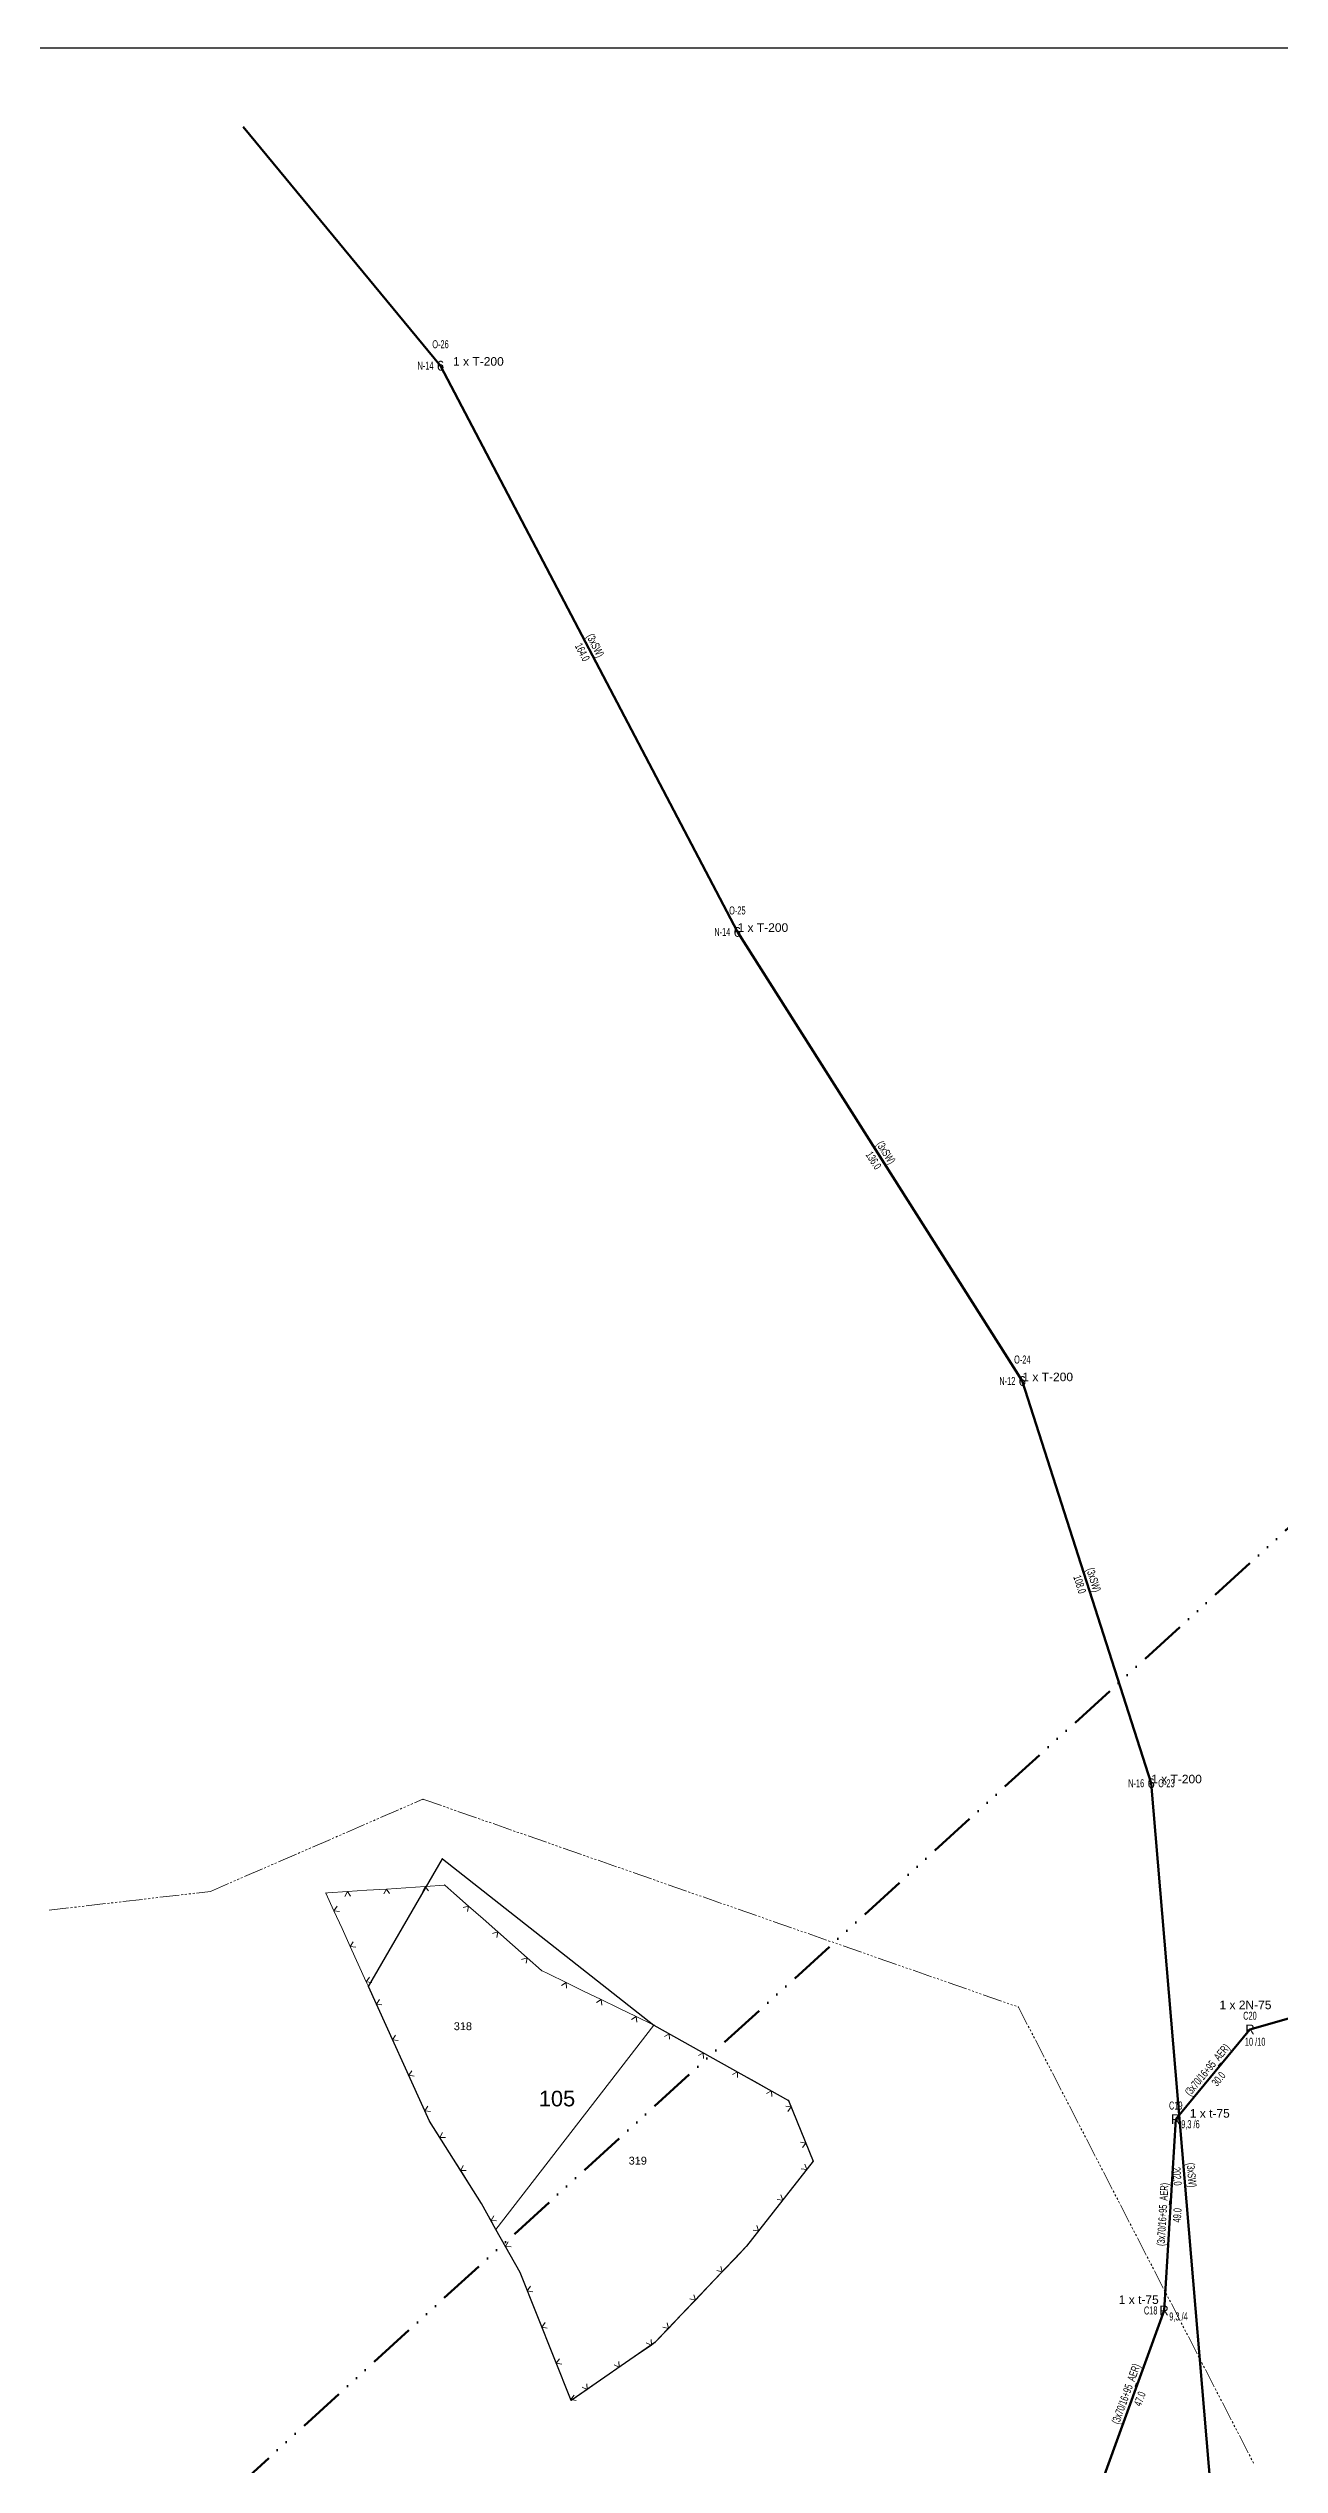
# Model space of a CAD drawing. Header units: millimetres. Extents: x 614452 to 616952, y 4151662 to 4153442.
# Drawn here: x 615600 to 615916, y 4152823 to 4153442 of the extents above; entities that cross this region are included whole.
import ezdxf
from ezdxf.enums import TextEntityAlignment as Align
from ezdxf.xclip import XClip

# ---------------------------------------------------------------- set-up
doc = ezdxf.new("R2010")
doc.units = ezdxf.units.MM
doc.header["$XCLIPFRAME"] = 2
doc.linetypes.add('ACAD_ISO14W100', pattern=[24, 12, -3, 0, -3, 0, -3, 0, -3])
for name, color, linetype, lineweight in [('01_UYGALAN_TARAMA', 26, 'Continuous', 20), ('02_ADA_ALN_YENI', 7, 'Continuous', 30), ('02_ADA_NO_YENI', 18, 'Continuous', 0), ('03_PARSEL_ALN_ESKI', 18, 'Continuous', 0), ('03_PARSEL_ALN_YENI', 171, 'Continuous', 0), ('03_PARSEL_NO_ESKI', 5, 'Continuous', 0), ('03_PARSEL_SNR_YENI', 5, 'Continuous', 0), ('06_DETAY_SNR_KROKI', 4, 'Continuous', 0), ('07_SNRTIP_GECERLI', 30, 'Continuous', 0), ('07_SNRTIP_SABIT', 18, 'Continuous', 0), ('DIREK_AG_MEVCUT', 120, 'Continuous', 25), ('DIREK_ENH_MEVCUT', 6, 'Continuous', 25), ('HAT_AG_HAVAI_MEVCUT', 126, 'Continuous', 50), ('HAT_ENH_HAVAI_MEVCUT', 6, 'Continuous', 70), ('NOKTA_DETAY_YENI', 171, 'Continuous', 0), ('NOKTA_PARSEL_ESKI', 6, 'Continuous', 0), ('NOKTA_PARSEL_YENI', 30, 'Continuous', 0), ('TRAFO_BOLGE_TUM', 254, 'ACAD_ISO14W100', 70)]:
    doc.layers.add(name, color=color, linetype=linetype, lineweight=lineweight)
doc.layers.add('Unknown_Point_Feature', color=7, linetype='Continuous')
doc.styles.add('Direk', font='B_CAD')
doc.styles.get("Standard").update_dxf_attribs({"font": 'Arial'})

# ---------------------------------------------------------------- blocks, each defined once
blk = doc.blocks.new('fggg')
at = {"layer": '01_UYGALAN_TARAMA', "color": 252}
for p, q in [((615693.96, 4152993.04, 622.53), (615696.13, 4152993.98, 622.53)), ((615696.13, 4152993.98, 622.53), (615700.85, 4152992.33, 622.53)), ((615676.53, 4152985.48, 622.53), (615681.12, 4152987.47, 622.53)), ((615681.58, 4152987.66, 622.53), (615682.04, 4152987.86, 622.53)), ((615682.5, 4152988.06, 622.53), (615682.95, 4152988.26, 622.53)), ((615683.41, 4152988.46, 622.53), (615683.87, 4152988.66, 622.53)), ((615684.33, 4152988.86, 622.53), (615684.79, 4152989.06, 622.53)), ((615685.25, 4152989.26, 622.53), (615689.84, 4152991.25, 622.53)), ((615690.29, 4152991.45, 622.53), (615690.75, 4152991.64, 622.53)), ((615691.21, 4152991.84, 622.53), (615691.67, 4152992.04, 622.53)), ((615692.13, 4152992.24, 622.53), (615692.59, 4152992.44, 622.53)), ((615693.05, 4152992.64, 622.53), (615693.5, 4152992.84, 622.53)), ((615701.32, 4152992.16, 622.53), (615701.79, 4152992, 622.53)), ((615702.27, 4152991.83, 622.53), (615702.74, 4152991.67, 622.53)), ((615703.21, 4152991.51, 622.53), (615703.68, 4152991.34, 622.53)), ((615704.15, 4152991.18, 622.53), (615704.63, 4152991.01, 622.53)), ((615705.1, 4152990.85, 622.53), (615709.82, 4152989.2, 622.53)), ((615710.29, 4152989.03, 622.53), (615710.76, 4152988.87, 622.53)), ((615711.24, 4152988.7, 622.53), (615711.71, 4152988.54, 622.53)), ((615712.18, 4152988.37, 622.53), (615712.65, 4152988.21, 622.53)), ((615713.12, 4152988.05, 622.53), (615713.6, 4152987.88, 622.53)), ((615714.07, 4152987.72, 622.53), (615718.79, 4152986.07, 622.53)), ((615665.98, 4152980.9, 622.53), (615666.44, 4152981.1, 622.53)), ((615666.9, 4152981.3, 622.53), (615667.36, 4152981.5, 622.53)), ((615667.82, 4152981.69, 622.53), (615672.4, 4152983.68, 622.53)), ((615672.86, 4152983.88, 622.53), (615673.32, 4152984.08, 622.53)), ((615673.78, 4152984.28, 622.53), (615674.24, 4152984.48, 622.53)), ((615674.7, 4152984.68, 622.53), (615675.16, 4152984.88, 622.53)), ((615675.62, 4152985.08, 622.53), (615676.07, 4152985.28, 622.53)), ((615719.26, 4152985.9, 622.53), (615719.73, 4152985.74, 622.53)), ((615720.2, 4152985.57, 622.53), (615720.68, 4152985.41, 622.53)), ((615721.15, 4152985.24, 622.53), (615721.62, 4152985.08, 622.53)), ((615722.09, 4152984.91, 622.53), (615722.56, 4152984.75, 622.53)), ((615723.04, 4152984.59, 622.53), (615727.76, 4152982.94, 622.53)), ((615728.23, 4152982.77, 622.53), (615728.7, 4152982.61, 622.53)), ((615729.17, 4152982.44, 622.53), (615729.65, 4152982.28, 622.53)), ((615730.12, 4152982.11, 622.53), (615730.59, 4152981.95, 622.53)), ((615731.06, 4152981.78, 622.53), (615731.53, 4152981.62, 622.53)), ((615732.01, 4152981.45, 622.53), (615736.73, 4152979.81, 622.53)), ((615650.39, 4152974.13, 622.53), (615654.97, 4152976.12, 622.53)), ((615655.43, 4152976.32, 622.53), (615655.89, 4152976.52, 622.53)), ((615656.35, 4152976.72, 622.53), (615656.81, 4152976.92, 622.53)), ((615657.27, 4152977.12, 622.53), (615657.73, 4152977.32, 622.53)), ((615658.19, 4152977.52, 622.53), (615658.64, 4152977.71, 622.53)), ((615659.1, 4152977.91, 622.53), (615663.69, 4152979.9, 622.53)), ((615664.15, 4152980.1, 622.53), (615664.61, 4152980.3, 622.53)), ((615665.07, 4152980.5, 622.53), (615665.52, 4152980.7, 622.53)), ((615737.2, 4152979.64, 622.53), (615737.67, 4152979.48, 622.53)), ((615738.14, 4152979.31, 622.53), (615738.62, 4152979.15, 622.53)), ((615739.09, 4152978.98, 622.53), (615739.56, 4152978.82, 622.53)), ((615740.03, 4152978.65, 622.53), (615740.5, 4152978.49, 622.53)), ((615740.98, 4152978.32, 622.53), (615745.7, 4152976.68, 622.53)), ((615746.17, 4152976.51, 622.53), (615746.64, 4152976.35, 622.53)), ((615747.11, 4152976.18, 622.53), (615747.58, 4152976.02, 622.53)), ((615748.06, 4152975.85, 622.53), (615748.53, 4152975.69, 622.53)), ((615749, 4152975.52, 622.53), (615749.47, 4152975.36, 622.53)), ((615749.95, 4152975.19, 622.53), (615754.67, 4152973.55, 622.53)), ((615624.72, 4152968.38, 622.53), (615625.22, 4152968.43, 622.53)), ((615625.72, 4152968.49, 622.53), (615626.21, 4152968.55, 622.53)), ((615626.71, 4152968.61, 622.53), (615627.21, 4152968.67, 622.53)), ((615627.7, 4152968.72, 622.53), (615628.2, 4152968.78, 622.53)), ((615628.7, 4152968.84, 622.53), (615633.66, 4152969.42, 622.53)), ((615634.16, 4152969.48, 622.53), (615634.66, 4152969.53, 622.53)), ((615635.15, 4152969.59, 622.53), (615635.65, 4152969.65, 622.53)), ((615636.15, 4152969.71, 622.53), (615636.64, 4152969.77, 622.53)), ((615637.14, 4152969.82, 622.53), (615637.64, 4152969.88, 622.53)), ((615638.13, 4152969.94, 622.53), (615641.67, 4152970.35, 622.53)), ((615641.67, 4152970.35, 622.53), (615646.26, 4152972.34, 622.53)), ((615646.72, 4152972.54, 622.53), (615647.18, 4152972.74, 622.53)), ((615647.64, 4152972.94, 622.53), (615648.09, 4152973.14, 622.53)), ((615648.55, 4152973.34, 622.53), (615649.01, 4152973.54, 622.53)), ((615649.47, 4152973.74, 622.53), (615649.93, 4152973.93, 622.53)), ((615755.14, 4152973.38, 622.53), (615755.61, 4152973.22, 622.53)), ((615756.08, 4152973.05, 622.53), (615756.55, 4152972.89, 622.53)), ((615757.03, 4152972.72, 622.53), (615757.5, 4152972.56, 622.53)), ((615757.97, 4152972.39, 622.53), (615758.44, 4152972.23, 622.53)), ((615758.91, 4152972.06, 622.53), (615763.64, 4152970.42, 622.53)), ((615764.11, 4152970.25, 622.53), (615764.58, 4152970.09, 622.53)), ((615765.05, 4152969.92, 622.53), (615765.52, 4152969.76, 622.53)), ((615766, 4152969.59, 622.53), (615766.47, 4152969.43, 622.53)), ((615766.94, 4152969.26, 622.53), (615767.41, 4152969.1, 622.53)), ((615767.88, 4152968.93, 622.53), (615772.6, 4152967.28, 622.53)), ((615600.39, 4152965.54, 622.53), (615605.35, 4152966.12, 622.53)), ((615605.85, 4152966.18, 622.53), (615606.35, 4152966.23, 622.53)), ((615606.84, 4152966.29, 622.53), (615607.34, 4152966.35, 622.53)), ((615607.84, 4152966.41, 622.53), (615608.33, 4152966.46, 622.53)), ((615608.83, 4152966.52, 622.53), (615609.33, 4152966.58, 622.53)), ((615609.82, 4152966.64, 622.53), (615614.79, 4152967.22, 622.53)), ((615615.29, 4152967.28, 622.53), (615615.78, 4152967.33, 622.53)), ((615616.28, 4152967.39, 622.53), (615616.78, 4152967.45, 622.53)), ((615617.27, 4152967.51, 622.53), (615617.77, 4152967.56, 622.53)), ((615618.27, 4152967.62, 622.53), (615618.76, 4152967.68, 622.53)), ((615619.26, 4152967.74, 622.53), (615624.23, 4152968.32, 622.53)), ((615773.08, 4152967.12, 622.53), (615773.55, 4152966.96, 622.53)), ((615774.02, 4152966.79, 622.53), (615774.49, 4152966.63, 622.53)), ((615774.96, 4152966.46, 622.53), (615775.44, 4152966.3, 622.53)), ((615775.91, 4152966.13, 622.53), (615776.38, 4152965.97, 622.53)), ((615776.85, 4152965.8, 622.53), (615781.57, 4152964.15, 622.53)), ((615782.05, 4152963.99, 622.53), (615782.52, 4152963.82, 622.53)), ((615782.99, 4152963.66, 622.53), (615783.46, 4152963.5, 622.53)), ((615783.93, 4152963.33, 622.53), (615784.41, 4152963.17, 622.53)), ((615784.88, 4152963, 622.53), (615785.35, 4152962.84, 622.53)), ((615785.82, 4152962.67, 622.53), (615790.54, 4152961.02, 622.53)), ((615791.02, 4152960.86, 622.53), (615791.49, 4152960.69, 622.53)), ((615791.96, 4152960.53, 622.53), (615792.43, 4152960.36, 622.53)), ((615792.9, 4152960.2, 622.53), (615793.38, 4152960.04, 622.53)), ((615793.85, 4152959.87, 622.53), (615794.32, 4152959.71, 622.53)), ((615794.79, 4152959.54, 622.53), (615799.51, 4152957.89, 622.53)), ((615799.98, 4152957.73, 622.53), (615800.46, 4152957.56, 622.53)), ((615800.93, 4152957.4, 622.53), (615801.4, 4152957.23, 622.53)), ((615801.87, 4152957.07, 622.53), (615802.35, 4152956.9, 622.53)), ((615802.82, 4152956.74, 622.53), (615803.29, 4152956.58, 622.53)), ((615803.76, 4152956.41, 622.53), (615808.48, 4152954.76, 622.53)), ((615808.95, 4152954.6, 622.53), (615809.43, 4152954.43, 622.53)), ((615809.9, 4152954.27, 622.53), (615810.37, 4152954.1, 622.53)), ((615810.84, 4152953.94, 622.53), (615811.31, 4152953.77, 622.53)), ((615811.79, 4152953.61, 622.53), (615812.26, 4152953.44, 622.53)), ((615812.73, 4152953.28, 622.53), (615817.45, 4152951.63, 622.53)), ((615817.92, 4152951.47, 622.53), (615818.4, 4152951.3, 622.53)), ((615818.87, 4152951.14, 622.53), (615819.34, 4152950.97, 622.53)), ((615819.81, 4152950.81, 622.53), (615820.28, 4152950.64, 622.53)), ((615820.76, 4152950.48, 622.53), (615821.23, 4152950.31, 622.53)), ((615821.7, 4152950.15, 622.53), (615826.42, 4152948.5, 622.53)), ((615826.89, 4152948.34, 622.53), (615827.37, 4152948.17, 622.53)), ((615827.84, 4152948.01, 622.53), (615828.31, 4152947.84, 622.53)), ((615828.78, 4152947.68, 622.53), (615829.25, 4152947.51, 622.53)), ((615829.73, 4152947.35, 622.53), (615830.2, 4152947.18, 622.53)), ((615830.67, 4152947.02, 622.53), (615835.39, 4152945.37, 622.53)), ((615835.86, 4152945.21, 622.53), (615836.33, 4152945.04, 622.53)), ((615836.81, 4152944.88, 622.53), (615837.28, 4152944.71, 622.53)), ((615837.75, 4152944.55, 622.53), (615838.22, 4152944.38, 622.53)), ((615838.69, 4152944.22, 622.53), (615839.17, 4152944.05, 622.53)), ((615839.64, 4152943.89, 622.53), (615844.36, 4152942.24, 622.53)), ((615844.83, 4152942.08, 622.53), (615845.3, 4152941.91, 622.53)), ((615845.78, 4152941.75, 622.53), (615846.25, 4152941.58, 622.53)), ((615846.72, 4152941.42, 622.53), (615847.19, 4152941.25, 622.53)), ((615847.66, 4152941.09, 622.53), (615848.14, 4152940.92, 622.53)), ((615848.61, 4152940.76, 622.53), (615848.67, 4152940.74, 622.53)), ((615848.67, 4152940.74, 622.53), (615850.96, 4152936.29, 622.53)), ((615851.19, 4152935.85, 622.53), (615851.42, 4152935.4, 622.53)), ((615851.65, 4152934.96, 622.53), (615851.88, 4152934.52, 622.53)), ((615852.11, 4152934.07, 622.53), (615852.34, 4152933.63, 622.53)), ((615852.56, 4152933.18, 622.53), (615852.79, 4152932.74, 622.53)), ((615853.02, 4152932.29, 622.53), (615855.32, 4152927.85, 622.53)), ((615855.54, 4152927.41, 622.53), (615855.77, 4152926.96, 622.53)), ((615856, 4152926.52, 622.53), (615856.23, 4152926.07, 622.53)), ((615856.46, 4152925.63, 622.53), (615856.69, 4152925.18, 622.53)), ((615856.92, 4152924.74, 622.53), (615857.15, 4152924.3, 622.53)), ((615857.38, 4152923.85, 622.53), (615859.67, 4152919.41, 622.53)), ((615859.9, 4152918.96, 622.53), (615860.13, 4152918.52, 622.53)), ((615860.36, 4152918.07, 622.53), (615860.59, 4152917.63, 622.53)), ((615860.82, 4152917.19, 622.53), (615861.05, 4152916.74, 622.53)), ((615861.27, 4152916.3, 622.53), (615861.5, 4152915.85, 622.53)), ((615861.73, 4152915.41, 622.53), (615864.02, 4152910.96, 622.53)), ((615864.25, 4152910.52, 622.53), (615864.48, 4152910.08, 622.53)), ((615864.71, 4152909.63, 622.53), (615864.94, 4152909.19, 622.53)), ((615865.17, 4152908.74, 622.53), (615865.4, 4152908.3, 622.53)), ((615865.63, 4152907.85, 622.53), (615865.86, 4152907.41, 622.53)), ((615866.09, 4152906.96, 622.53), (615868.38, 4152902.52, 622.53)), ((615868.61, 4152902.08, 622.53), (615868.84, 4152901.63, 622.53)), ((615869.07, 4152901.19, 622.53), (615869.3, 4152900.74, 622.53)), ((615869.53, 4152900.3, 622.53), (615869.75, 4152899.85, 622.53)), ((615869.98, 4152899.41, 622.53), (615870.21, 4152898.97, 622.53)), ((615870.44, 4152898.52, 622.53), (615872.73, 4152894.08, 622.53)), ((615872.96, 4152893.63, 622.53), (615873.19, 4152893.19, 622.53)), ((615873.42, 4152892.74, 622.53), (615873.65, 4152892.3, 622.53)), ((615873.88, 4152891.86, 622.53), (615874.11, 4152891.41, 622.53)), ((615874.34, 4152890.97, 622.53), (615874.57, 4152890.52, 622.53)), ((615874.8, 4152890.08, 622.53), (615877.09, 4152885.63, 622.53)), ((615877.32, 4152885.19, 622.53), (615877.55, 4152884.75, 622.53)), ((615877.78, 4152884.3, 622.53), (615878.01, 4152883.86, 622.53)), ((615878.24, 4152883.41, 622.53), (615878.46, 4152882.97, 622.53)), ((615878.69, 4152882.52, 622.53), (615878.92, 4152882.08, 622.53)), ((615879.15, 4152881.64, 622.53), (615881.44, 4152877.19, 622.53)), ((615881.67, 4152876.75, 622.53), (615881.9, 4152876.3, 622.53)), ((615882.13, 4152875.86, 622.53), (615882.36, 4152875.41, 622.53)), ((615882.59, 4152874.97, 622.53), (615882.82, 4152874.53, 622.53)), ((615883.05, 4152874.08, 622.53), (615883.28, 4152873.64, 622.53)), ((615883.51, 4152873.19, 622.53), (615885.8, 4152868.75, 622.53)), ((615886.03, 4152868.3, 622.53), (615886.26, 4152867.86, 622.53)), ((615886.49, 4152867.42, 622.53), (615886.72, 4152866.97, 622.53)), ((615886.94, 4152866.53, 622.53), (615887.17, 4152866.08, 622.53)), ((615887.4, 4152865.64, 622.53), (615887.63, 4152865.19, 622.53)), ((615887.86, 4152864.75, 622.53), (615890.15, 4152860.31, 622.53)), ((615890.38, 4152859.86, 622.53), (615890.61, 4152859.42, 622.53)), ((615890.84, 4152858.97, 622.53), (615891.07, 4152858.53, 622.53)), ((615891.3, 4152858.08, 622.53), (615891.53, 4152857.64, 622.53)), ((615891.76, 4152857.19, 622.53), (615891.99, 4152856.75, 622.53)), ((615892.22, 4152856.31, 622.53), (615894.51, 4152851.86, 622.53)), ((615894.74, 4152851.42, 622.53), (615894.97, 4152850.97, 622.53)), ((615895.2, 4152850.53, 622.53), (615895.43, 4152850.08, 622.53)), ((615895.65, 4152849.64, 622.53), (615895.88, 4152849.2, 622.53)), ((615896.11, 4152848.75, 622.53), (615896.34, 4152848.31, 622.53)), ((615896.57, 4152847.86, 622.53), (615898.86, 4152843.42, 622.53)), ((615899.09, 4152842.97, 622.53), (615899.32, 4152842.53, 622.53)), ((615899.55, 4152842.09, 622.53), (615899.78, 4152841.64, 622.53)), ((615900.01, 4152841.2, 622.53), (615900.24, 4152840.75, 622.53)), ((615900.47, 4152840.31, 622.53), (615900.7, 4152839.86, 622.53)), ((615900.93, 4152839.42, 622.53), (615903.22, 4152834.98, 622.53)), ((615903.45, 4152834.53, 622.53), (615903.68, 4152834.09, 622.53)), ((615903.91, 4152833.64, 622.53), (615904.13, 4152833.2, 622.53)), ((615904.36, 4152832.75, 622.53), (615904.59, 4152832.31, 622.53)), ((615904.82, 4152831.87, 622.53), (615905.05, 4152831.42, 622.53)), ((615905.28, 4152830.98, 622.53), (615907.57, 4152826.53, 622.53)), ((615907.8, 4152826.09, 622.53), (615908.03, 4152825.64, 622.53)), ((615908.26, 4152825.2, 622.53), (615908.49, 4152824.76, 622.53)), ((615908.72, 4152824.31, 622.53), (615908.95, 4152823.87, 622.53))]:
    blk.add_line(p, q, dxfattribs=at)
for p in [(615696.13, 4152993.98, 633.3), (615696.13, 4152993.98, 633.3), (615848.67, 4152940.74, 697.48), (615848.67, 4152940.74, 697.48)]:
    blk.add_point(p, dxfattribs=at)
at = {"layer": '02_ADA_ALN_YENI', "color": 252}
blk.add_polyline3d([(615701.09, 4152978.7, 0), (615755.28, 4152936.09, 0), (615789.78, 4152916.83, 0), (615796.13, 4152901.25, 0), (615779.05, 4152879.46, 0), (615755.57, 4152854.79, 0), (615734.08, 4152839.94, 0), (615721, 4152872.69, 0), (615714.83, 4152883.73, 0), (615711.12, 4152890.38, 0), (615697.79, 4152911.51, 0), (615682.13, 4152946, 0), (615701.09, 4152978.7, 0)], close=True, dxfattribs=at)
at = {"layer": '03_PARSEL_ALN_ESKI', "color": 252}
for p in [(615706.64, 4152935.82), (615751.45, 4152901.38)]:
    blk.add_point(p, dxfattribs=at)
at = {"layer": '03_PARSEL_ALN_YENI', "color": 252}
for points in [[(615682.13, 4152946, 0), (615701.09, 4152978.7, 0), (615755.28, 4152936.09, 0), (615714.83, 4152883.73, 0), (615711.12, 4152890.38, 0), (615697.79, 4152911.51, 0), (615682.13, 4152946, 0)], [(615714.83, 4152883.73, 0), (615755.28, 4152936.09, 0), (615789.78, 4152916.83, 0), (615796.13, 4152901.25, 0), (615779.05, 4152879.46, 0), (615755.57, 4152854.79, 0), (615734.08, 4152839.94, 0), (615721, 4152872.69, 0), (615714.83, 4152883.73, 0)]]:
    blk.add_polyline3d(points, close=True, dxfattribs=at)
at = {"layer": '03_PARSEL_SNR_YENI', "color": 252}
for p, q in [((615682.13, 4152946, 0.95), (615684.2, 4152941.45, 0.95)), ((615684.2, 4152941.45, 0.95), (615685, 4152942.64, 0.95)), ((615685.62, 4152941.27, 0.95), (615684.2, 4152941.45, 0.95)), ((615684.2, 4152941.45, 0.95), (615686.26, 4152936.9, 0.95)), ((615686.26, 4152936.9, 0.95), (615688.33, 4152932.34, 0.95)), ((615688.33, 4152932.34, 0.95), (615689.13, 4152933.53, 0.95)), ((615689.75, 4152932.17, 0.95), (615688.33, 4152932.34, 0.95)), ((615688.33, 4152932.34, 0.95), (615690.4, 4152927.79, 0.95)), ((615759.22, 4152933.89, 0.95), (615755.28, 4152936.09, 0.95)), ((615757.97, 4152933.19, 0.95), (615759.22, 4152933.89, 0.95)), ((615763.58, 4152931.46, 0.95), (615759.22, 4152933.89, 0.95)), ((615759.22, 4152933.89, 0.95), (615759.28, 4152932.46, 0.95)), ((615767.95, 4152929.02, 0.95), (615763.58, 4152931.46, 0.95)), ((615690.4, 4152927.79, 0.95), (615692.47, 4152923.24, 0.95)), ((615766.7, 4152928.32, 0.95), (615767.95, 4152929.02, 0.95)), ((615772.31, 4152926.58, 0.95), (615767.95, 4152929.02, 0.95)), ((615767.95, 4152929.02, 0.95), (615768.01, 4152927.59, 0.95)), ((615776.68, 4152924.14, 0.95), (615772.31, 4152926.58, 0.95)), ((615692.47, 4152923.24, 0.95), (615693.27, 4152924.43, 0.95)), ((615693.89, 4152923.06, 0.95), (615692.47, 4152923.24, 0.95)), ((615692.47, 4152923.24, 0.95), (615694.53, 4152918.69, 0.95)), ((615775.43, 4152923.45, 0.95), (615776.68, 4152924.14, 0.95)), ((615781.05, 4152921.71, 0.95), (615776.68, 4152924.14, 0.95)), ((615776.68, 4152924.14, 0.95), (615776.74, 4152922.71, 0.95)), ((615785.41, 4152919.27, 0.95), (615781.05, 4152921.71, 0.95)), ((615784.16, 4152918.57, 0.95), (615785.41, 4152919.27, 0.95)), ((615789.78, 4152916.83, 0.95), (615785.41, 4152919.27, 0.95)), ((615785.41, 4152919.27, 0.95), (615785.47, 4152917.84, 0.95)), ((615694.53, 4152918.69, 0.95), (615696.6, 4152914.13, 0.95)), ((615696.6, 4152914.13, 0.95), (615697.4, 4152915.32, 0.95)), ((615698.02, 4152913.95, 0.95), (615696.6, 4152914.13, 0.95)), ((615696.6, 4152914.13, 0.95), (615697.79, 4152911.51, 0.95)), ((615789.06, 4152915.37, 0.95), (615790.47, 4152915.14, 0.95)), ((615790.47, 4152915.14, 0.95), (615789.62, 4152913.98, 0.95)), ((615790.47, 4152915.14, 0.95), (615789.78, 4152916.83, 0.95)), ((615792.36, 4152910.51, 0.95), (615790.47, 4152915.14, 0.95)), ((615697.79, 4152911.51, 0.95), (615700.46, 4152907.28, 0.95)), ((615700.46, 4152907.28, 0.95), (615701.09, 4152908.57, 0.95)), ((615701.89, 4152907.3, 0.95), (615700.46, 4152907.28, 0.95)), ((615700.46, 4152907.28, 0.95), (615703.13, 4152903.05, 0.95)), ((615794.24, 4152905.88, 0.95), (615792.36, 4152910.51, 0.95)), ((615703.13, 4152903.05, 0.95), (615705.79, 4152898.82, 0.95)), ((615792.83, 4152906.11, 0.95), (615794.24, 4152905.88, 0.95)), ((615794.24, 4152905.88, 0.95), (615793.4, 4152904.72, 0.95)), ((615793.98, 4152900.48, 0.95), (615794.47, 4152899.13, 0.95)), ((615796.13, 4152901.25, 0.95), (615794.24, 4152905.88, 0.95)), ((615794.47, 4152899.13, 0.95), (615796.13, 4152901.25, 0.95)), ((615705.79, 4152898.82, 0.95), (615706.43, 4152900.11, 0.95)), ((615707.23, 4152898.84, 0.95), (615705.79, 4152898.82, 0.95)), ((615705.79, 4152898.82, 0.95), (615708.46, 4152894.6, 0.95)), ((615708.46, 4152894.6, 0.95), (615711.12, 4152890.38, 0.95)), ((615788.3, 4152891.26, 0.95), (615791.39, 4152895.2, 0.95)), ((615791.39, 4152895.2, 0.95), (615794.47, 4152899.13, 0.95)), ((615794.47, 4152899.13, 0.95), (615793.05, 4152899.29, 0.95)), ((615711.12, 4152890.38, 0.95), (615713.56, 4152886.02, 0.95)), ((615785.22, 4152887.33, 0.95), (615788.3, 4152891.26, 0.95)), ((615788.3, 4152891.26, 0.95), (615786.88, 4152891.43, 0.95)), ((615787.81, 4152892.61, 0.95), (615788.3, 4152891.26, 0.95)), ((615713.56, 4152886.02, 0.95), (615714.26, 4152887.27, 0.95)), ((615714.99, 4152885.96, 0.95), (615713.56, 4152886.02, 0.95)), ((615713.56, 4152886.02, 0.95), (615714.83, 4152883.73, 0.95)), ((615714.83, 4152883.73, 0.95), (615717.27, 4152879.37, 0.95)), ((615779.05, 4152879.46, 0.95), (615782.13, 4152883.39, 0.95)), ((615782.13, 4152883.39, 0.95), (615780.71, 4152883.56, 0.95)), ((615781.64, 4152884.74, 0.95), (615782.13, 4152883.39, 0.95)), ((615782.13, 4152883.39, 0.95), (615785.22, 4152887.33, 0.95)), ((615717.27, 4152879.37, 0.95), (615717.97, 4152880.62, 0.95)), ((615718.7, 4152879.31, 0.95), (615717.27, 4152879.37, 0.95)), ((615717.27, 4152879.37, 0.95), (615719.71, 4152875, 0.95)), ((615772.8, 4152872.9, 0.95), (615776.25, 4152876.52, 0.95)), ((615776.25, 4152876.52, 0.95), (615779.05, 4152879.46, 0.95)), ((615719.71, 4152875, 0.95), (615721, 4152872.69, 0.95)), ((615721, 4152872.69, 0.95), (615722.86, 4152868.04, 0.95)), ((615769.36, 4152869.28, 0.95), (615772.8, 4152872.9, 0.95)), ((615772.8, 4152872.9, 0.95), (615771.4, 4152873.2, 0.95)), ((615772.44, 4152874.28, 0.95), (615772.8, 4152872.9, 0.95)), ((615722.86, 4152868.04, 0.95), (615723.71, 4152869.19, 0.95)), ((615724.27, 4152867.8, 0.95), (615722.86, 4152868.04, 0.95)), ((615722.86, 4152868.04, 0.95), (615724.71, 4152863.4, 0.95)), ((615724.71, 4152863.4, 0.95), (615726.56, 4152858.76, 0.95)), ((615762.46, 4152862.03, 0.95), (615765.91, 4152865.66, 0.95)), ((615765.91, 4152865.66, 0.95), (615764.51, 4152865.95, 0.95)), ((615765.54, 4152867.04, 0.95), (615765.91, 4152865.66, 0.95)), ((615765.91, 4152865.66, 0.95), (615769.36, 4152869.28, 0.95)), ((615726.56, 4152858.76, 0.95), (615727.42, 4152859.91, 0.95)), ((615727.97, 4152858.51, 0.95), (615726.56, 4152858.76, 0.95)), ((615726.56, 4152858.76, 0.95), (615728.42, 4152854.11, 0.95)), ((615755.57, 4152854.79, 0.95), (615759.01, 4152858.41, 0.95)), ((615759.01, 4152858.41, 0.95), (615757.61, 4152858.71, 0.95)), ((615758.65, 4152859.8, 0.95), (615759.01, 4152858.41, 0.95)), ((615759.01, 4152858.41, 0.95), (615762.46, 4152862.03, 0.95)), ((615728.42, 4152854.11, 0.95), (615730.27, 4152849.47, 0.95)), ((615746.42, 4152848.47, 0.95), (615750.53, 4152851.31, 0.95)), ((615750.53, 4152851.31, 0.95), (615754.64, 4152854.15, 0.95)), ((615754.64, 4152854.15, 0.95), (615753.33, 4152854.73, 0.95)), ((615754.57, 4152855.58, 0.95), (615754.64, 4152854.15, 0.95)), ((615754.64, 4152854.15, 0.95), (615755.57, 4152854.79, 0.95)), ((615730.27, 4152849.47, 0.95), (615731.13, 4152850.62, 0.95)), ((615731.68, 4152849.23, 0.95), (615730.27, 4152849.47, 0.95)), ((615730.27, 4152849.47, 0.95), (615732.13, 4152844.83, 0.95)), ((615732.13, 4152844.83, 0.95), (615733.98, 4152840.18, 0.95)), ((615738.19, 4152842.78, 0.95), (615742.31, 4152845.63, 0.95)), ((615742.31, 4152845.63, 0.95), (615746.42, 4152848.47, 0.95)), ((615746.42, 4152848.47, 0.95), (615745.11, 4152849.05, 0.95)), ((615746.34, 4152849.9, 0.95), (615746.42, 4152848.47, 0.95)), ((615733.98, 4152840.18, 0.95), (615734.84, 4152841.33, 0.95)), ((615735.39, 4152839.94, 0.95), (615733.98, 4152840.18, 0.95)), ((615733.98, 4152840.18, 0.95), (615734.08, 4152839.94, 0.95)), ((615734.08, 4152839.94, 0.95), (615738.19, 4152842.78, 0.95)), ((615738.19, 4152842.78, 0.95), (615736.88, 4152843.36, 0.95)), ((615738.12, 4152844.21, 0.95), (615738.19, 4152842.78, 0.95))]:
    blk.add_line(p, q, dxfattribs=at)
for p in [(615682.13, 4152946, 709.46), (615755.28, 4152936.09, 696.17), (615789.78, 4152916.83, 698.45), (615789.78, 4152916.83, 698.45), (615697.79, 4152911.51, 701.67), (615697.79, 4152911.51, 701.67), (615796.13, 4152901.25, 697.9), (615796.13, 4152901.25, 697.9), (615711.12, 4152890.38, 696.39), (615711.12, 4152890.38, 696.39), (615714.83, 4152883.73, 696.39), (615714.83, 4152883.73, 695.43), (615779.05, 4152879.46, 696.81), (615779.05, 4152879.46, 696.81), (615721, 4152872.69, 695.43), (615721, 4152872.69, 695.43), (615755.57, 4152854.79, 697.42), (615755.57, 4152854.79, 697.42), (615734.08, 4152839.94, 698.26), (615734.08, 4152839.94, 698.26)]:
    blk.add_point(p, dxfattribs=at)
at = {"layer": '06_DETAY_SNR_KROKI', "color": 252}
for p, q in [((615671.78, 4152969.97, 0.95), (615671.26, 4152969.93, 0.95)), ((615671.26, 4152969.93, 0.95), (615673.33, 4152965.38, 0.95)), ((615676.77, 4152970.3, 0.95), (615671.78, 4152969.97, 0.95)), ((615676.1, 4152969.03, 0.95), (615676.77, 4152970.3, 0.95)), ((615681.76, 4152970.64, 0.95), (615676.77, 4152970.3, 0.95)), ((615676.77, 4152970.3, 0.95), (615677.6, 4152969.14, 0.95)), ((615686.74, 4152970.97, 0.95), (615681.76, 4152970.64, 0.95)), ((615686.08, 4152969.7, 0.95), (615686.74, 4152970.97, 0.95)), ((615691.73, 4152971.3, 0.95), (615686.74, 4152970.97, 0.95)), ((615686.74, 4152970.97, 0.95), (615687.57, 4152969.8, 0.95)), ((615696.72, 4152971.64, 0.95), (615691.73, 4152971.3, 0.95)), ((615696.06, 4152970.37, 0.95), (615696.72, 4152971.64, 0.95)), ((615701.71, 4152971.97, 0.95), (615696.72, 4152971.64, 0.95)), ((615696.72, 4152971.64, 0.95), (615697.55, 4152970.47, 0.95)), ((615704.04, 4152969.91, 0.95), (615701.71, 4152971.97, 0.95)), ((615707.79, 4152966.6, 0.95), (615704.04, 4152969.91, 0.95)), ((615673.33, 4152965.38, 0.95), (615674.13, 4152966.57, 0.95)), ((615674.75, 4152965.2, 0.95), (615673.33, 4152965.38, 0.95)), ((615673.33, 4152965.38, 0.95), (615675.4, 4152960.83, 0.95)), ((615706.42, 4152966.19, 0.95), (615707.79, 4152966.6, 0.95)), ((615707.79, 4152966.6, 0.95), (615707.55, 4152965.19, 0.95)), ((615711.54, 4152963.29, 0.95), (615707.79, 4152966.6, 0.95)), ((615715.29, 4152959.98, 0.95), (615711.54, 4152963.29, 0.95)), ((615675.4, 4152960.83, 0.95), (615677.47, 4152956.27, 0.95)), ((615677.47, 4152956.27, 0.95), (615678.27, 4152957.46, 0.95)), ((615678.89, 4152956.1, 0.95), (615677.47, 4152956.27, 0.95)), ((615677.47, 4152956.27, 0.95), (615679.53, 4152951.72, 0.95)), ((615713.92, 4152959.57, 0.95), (615715.29, 4152959.98, 0.95)), ((615715.29, 4152959.98, 0.95), (615715.04, 4152958.57, 0.95)), ((615719.03, 4152956.67, 0.95), (615715.29, 4152959.98, 0.95)), ((615722.78, 4152953.36, 0.95), (615719.03, 4152956.67, 0.95)), ((615679.53, 4152951.72, 0.95), (615681.6, 4152947.17, 0.95)), ((615721.41, 4152952.95, 0.95), (615722.78, 4152953.36, 0.95)), ((615722.78, 4152953.36, 0.95), (615722.54, 4152951.95, 0.95)), ((615726.53, 4152950.06, 0.95), (615722.78, 4152953.36, 0.95)), ((615728.29, 4152949.2, 0.95), (615726.53, 4152950.06, 0.95)), ((615681.6, 4152947.17, 0.95), (615682.4, 4152948.36, 0.95)), ((615683.02, 4152946.99, 0.95), (615681.6, 4152947.17, 0.95)), ((615681.6, 4152947.17, 0.95), (615682.13, 4152946, 0.95)), ((615732.79, 4152947.02, 0.95), (615728.29, 4152949.2, 0.95)), ((615731.58, 4152946.25, 0.95), (615732.79, 4152947.02, 0.95)), ((615737.29, 4152944.83, 0.95), (615732.79, 4152947.02, 0.95)), ((615732.79, 4152947.02, 0.95), (615732.93, 4152945.59, 0.95)), ((615741.78, 4152942.65, 0.95), (615737.29, 4152944.83, 0.95)), ((615740.58, 4152941.88, 0.95), (615741.78, 4152942.65, 0.95)), ((615746.28, 4152940.46, 0.95), (615741.78, 4152942.65, 0.95)), ((615741.78, 4152942.65, 0.95), (615741.93, 4152941.22, 0.95)), ((615750.78, 4152938.28, 0.95), (615746.28, 4152940.46, 0.95)), ((615749.57, 4152937.51, 0.95), (615750.78, 4152938.28, 0.95)), ((615755.28, 4152936.09, 0.95), (615750.78, 4152938.28, 0.95)), ((615750.78, 4152938.28, 0.95), (615750.92, 4152936.85, 0.95))]:
    blk.add_line(p, q, dxfattribs=at)
for p in [(615671.26, 4152969.93, 709.46), (615671.26, 4152969.93, 709.46), (615701.71, 4152971.97, 706.89), (615701.71, 4152971.97, 706.89), (615726.53, 4152950.06, 701.4), (615726.53, 4152950.06, 701.4), (615682.13, 4152946, 701.67), (615755.28, 4152936.09, 696.17)]:
    blk.add_point(p, dxfattribs=at)
at = {"layer": '07_SNRTIP_GECERLI', "color": 252}
for points in [[(615701.09, 4152978.7, 0), (615682.13, 4152946, 0)], [(615755.28, 4152936.09, 696.17), (615701.09, 4152978.7, 0)], [(615714.83, 4152883.73, 0), (615755.28, 4152936.09, 696.17)]]:
    blk.add_polyline3d(points, dxfattribs=at)
at = {"layer": '07_SNRTIP_SABIT', "color": 252}
for points in [[(615682.13, 4152946, 0), (615697.79, 4152911.51, 701.67), (615711.12, 4152890.38, 696.39), (615714.83, 4152883.73, 696.39)], [(615796.13, 4152901.25, 697.9), (615789.78, 4152916.83, 698.45), (615755.28, 4152936.09, 696.17)], [(615734.08, 4152839.94, 698.26), (615755.57, 4152854.79, 697.42), (615779.05, 4152879.46, 696.81), (615796.13, 4152901.25, 697.9)], [(615714.83, 4152883.73, 0), (615721, 4152872.69, 695.43), (615734.08, 4152839.94, 698.26)]]:
    blk.add_polyline3d(points, dxfattribs=at)
at = {"layer": 'NOKTA_DETAY_YENI', "color": 252}
for p in [(615671.26, 4152969.93, 709.46), (615701.71, 4152971.97, 706.89), (615726.53, 4152950.06, 701.4)]:
    blk.add_point(p, dxfattribs=at)
at = {"layer": 'NOKTA_PARSEL_ESKI', "color": 252}
blk.add_point((615701.09, 4152978.7), dxfattribs=at)
at = {"layer": 'NOKTA_PARSEL_YENI', "color": 252}
for p in [(615682.13, 4152946), (615755.28, 4152936.09, 696.17), (615789.78, 4152916.83, 698.45), (615697.79, 4152911.51, 701.67), (615796.13, 4152901.25, 697.9), (615711.12, 4152890.38, 696.39), (615714.83, 4152883.73), (615779.05, 4152879.46, 696.81), (615721, 4152872.69, 695.43), (615755.57, 4152854.79, 697.42), (615734.08, 4152839.94, 698.26)]:
    blk.add_point(p, dxfattribs=at)
at = {"layer": '02_ADA_NO_YENI', "color": 252}
blk.add_text('105', height=4, dxfattribs=at).set_placement((615725.8, 4152915.29))
at = {"layer": '03_PARSEL_NO_ESKI', "color": 252}
for s, p in [('318', (615704.02, 4152934.82)), ('319', (615748.83, 4152900.38))]:
    blk.add_text(s, height=2, dxfattribs=at).set_placement(p)

msp = doc.modelspace()

# ---------------------------------------------------------------- linework, layer by layer
msp.add_lwpolyline([(616327.5, 4152542.5), (616327.5, 4153442.5), (615430.75, 4153442.5)])
at = {"layer": 'HAT_AG_HAVAI_MEVCUT'}
for p, q in [((615908, 4152935), (615942.99, 4152945)), ((615889, 4152912), (615908, 4152935)), ((615889, 4152912), (615885.99, 4152863)), ((615870.01, 4152818.99), (615885.99, 4152863))]:
    msp.add_line(p, q, dxfattribs=at)
at = {"layer": 'HAT_ENH_HAVAI_MEVCUT'}
for p, q in [((615700.62, 4153361.2), (615650.05, 4153422.37)), ((615700.62, 4153361.2), (615776.67, 4153216.15)), ((615849.68, 4153101.11), (615776.67, 4153216.15)), ((615849.68, 4153101.11), (615882.7, 4152998.06)), ((615882.7, 4152998.06), (615899.71, 4152796.98))]:
    msp.add_line(p, q, dxfattribs=at)
at = {"layer": 'TRAFO_BOLGE_TUM', "flags": 128}
msp.add_lwpolyline([(615486.15, 4152669.73), (615486.14, 4152669.74), (616077.97, 4153209.43), (616078.15, 4153209.6), (616079.01, 4153210.2), (616079.07, 4153210.22), (616079.06, 4153210.23), (616244.06, 4153303.22), (616244.96, 4153303.63), (616245.97, 4153303.9), (616247.01, 4153303.99), (616248.05, 4153303.9), (616248.33, 4153303.83), (616248.33, 4153303.84), (616279.31, 4153296.85), (616280.04, 4153296.64), (616280.99, 4153296.2), (616281.85, 4153295.6), (616282.59, 4153294.86), (616283.19, 4153294), (616283.63, 4153293.05), (616283.9, 4153292.04), (616283.99, 4153291), (616283.9, 4153289.96), (616283.63, 4153288.95), (616283.19, 4153288.01), (616283.19, 4153288.01), (615803.49, 4152453.53), (615803.48, 4152453.52), (615803.31, 4152453.28), (615803.33, 4152453.27), (615607.27, 4152149.14), (615606.83, 4152148.54), (615606.09, 4152147.8), (615605.23, 4152147.2), (615604.28, 4152146.75), (615603.27, 4152146.48), (615602.57, 4152146.42), (615602.57, 4152146.4), (615216.37, 4152124.26), (615216.03, 4152124.25), (615214.99, 4152124.34), (615213.97, 4152124.61), (615213.03, 4152125.05), (615212.17, 4152125.65), (615211.43, 4152126.39), (615210.83, 4152127.25), (615210.39, 4152128.2), (615210.12, 4152129.21), (615210.03, 4152130.25), (615210.12, 4152131.29), (615210.39, 4152132.3), (615210.7, 4152132.98), (615210.69, 4152132.98), (615484.84, 4152668.05), (615484.98, 4152668.31), (615485.58, 4152669.17), (615486.15, 4152669.73), (615486.15, 4152669.73)], dxfattribs=at)

# ---------------------------------------------------------------- block references
ref = msp.add_blockref('fggg', (0, 0))
XClip(ref).set_block_clipping_path([(615240.7433106549, 4153442.5), (615240.7433106545, 4152542.5), (614452.5, 4152542.5), (614452.5, 4151662.5), (616764.340303037, 4151662.5), (616764.340303037, 4152542.5), (616327.5, 4152542.5), (616327.5, 4153442.5)])

# ---------------------------------------------------------------- texts
at = {"layer": 'DIREK_AG_MEVCUT', "width": 0.53}
for s, p in [('C20', (615908, 4152938.5)), ('10 /10', (615909.33, 4152931.84)), ('C19', (615889, 4152915.5)), ('9,3 /6', (615892.75, 4152910.71)), ('C18', (615882.57, 4152863)), ('9,3 /4', (615889.69, 4152861.47))]:
    msp.add_text(s, height=2.05, dxfattribs=at).set_placement(p, align=Align.MIDDLE_CENTER)
at = {"layer": 'DIREK_AG_MEVCUT', "style": 'Direk'}
for p in [(615908, 4152935), (615889, 4152912), (615885.99, 4152863)]:
    msp.add_text('R', height=2.5, dxfattribs=at).set_placement(p, align=Align.MIDDLE_CENTER)
at = {"layer": 'DIREK_ENH_MEVCUT', "linetype": 'ByBlock', "width": 0.53}
for s, p in [('O-26', (615700.62, 4153366.7)), ('N-14', (615696.77, 4153361.2)), ('O-25', (615776.67, 4153221.65)), ('N-14', (615772.82, 4153216.15)), ('O-24', (615849.68, 4153106.61)), ('N-12', (615845.84, 4153101.11)), ('N-16', (615878.85, 4152998.07)), ('O-23', (615886.59, 4152998.06))]:
    msp.add_text(s, height=2.05, dxfattribs=at).set_placement(p, align=Align.MIDDLE_CENTER)
at = {"layer": 'DIREK_ENH_MEVCUT', "linetype": 'ByBlock', "style": 'Direk'}
for p in [(615700.62, 4153361.2), (615776.67, 4153216.15), (615849.68, 4153101.11), (615882.7, 4152998.06)]:
    msp.add_text('6', height=2.5, dxfattribs=at).set_placement(p, align=Align.MIDDLE_CENTER)
at = {"layer": 'HAT_AG_HAVAI_MEVCUT', "lineweight": 30, "width": 0.53}
for rotation, p in [(50.44033, (615897.84, 4152924.04, 307954)), (446.48482, (615886.65, 4152887.55, 307942.99)), (70.04408, (615877.2, 4152841.29, 307942.99))]:
    msp.add_text('(3x70/16+95_AER)', height=2.05, rotation=rotation, dxfattribs=at).set_placement(p, align=Align.CENTER)
for s, rotation, p in [('30.0', 50.44033, (615899.16, 4152922.96, 307954)), ('49.0', 446.48482, (615888.34, 4152887.45, 307942.99)), ('47.0', 70.04408, (615878.8, 4152840.7, 307942.99))]:
    msp.add_text(s, height=2.05, rotation=rotation, dxfattribs=at).set_placement(p, align=Align.TOP_CENTER)
at = {"layer": 'HAT_ENH_HAVAI_MEVCUT', "lineweight": 30, "width": 0.53}
for rotation, p in [(297.66811, (615739.4, 4153289.07, 307888.34)), (302.40121, (615813.89, 4153159.09, 307888.34)), (287.76686, (615867, 4153049.84, 307941.35)), (274.83532, (615892.05, 4152897.59, 307949.85))]:
    msp.add_text('(3xSW)', height=2.05, rotation=rotation, dxfattribs=at).set_placement(p, align=Align.CENTER)
for s, rotation, p in [('164.0', 297.66811, (615737.89, 4153288.28, 307888.34)), ('136.0', 302.40121, (615812.46, 4153158.17, 307888.34)), ('108.0', 287.76686, (615865.38, 4153049.33, 307941.35)), ('202.0', 274.83532, (615890.36, 4152897.45, 307949.85))]:
    msp.add_text(s, height=2.05, rotation=rotation, dxfattribs=at).set_placement(p, align=Align.TOP_CENTER)
at = {"layer": 'Unknown_Point_Feature', "color": 0}
for s, p in [('1 x T-200', (615703.84, 4153361.2)), ('1 x T-200', (615776.72, 4153216.16)), ('1 x T-200', (615849.69, 4153101.05)), ('1 x T-200', (615882.7, 4152998.04)), ('1 x 2N-75', (615900.19, 4152940.18)), ('1 x t-75', (615892.58, 4152912.39)), ('1 x t-75', (615874.38, 4152864.67))]:
    msp.add_text(s, height=2.2, dxfattribs=at).set_placement(p)

doc.saveas('drawing.dxf')
